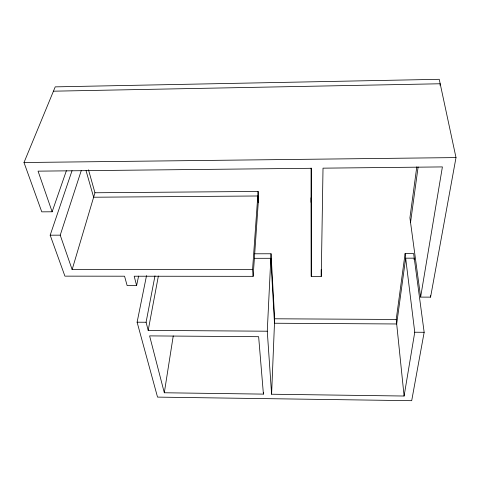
<?xml version="1.0" encoding="UTF-8"?>
<svg xmlns="http://www.w3.org/2000/svg" width="480" height="480" viewBox="0 0 480 480"><rect width="100%" height="100%" fill="white"/><g stroke="black" fill="none" stroke-linecap="round" stroke-linejoin="round"><path stroke-width="0.72" d="M311.052 202.35L311.088 168.084M420.63 297.108L442.398 166.914L323.016 168.162L321.264 276.402L311.256 276.396L311.412 168.288L38.058 171.15L52.128 211.782L41.766 211.848L24 162.522L55.224 86.862L439.236 79.308L456 157.584L430.566 297.138L420.63 297.108L409.92 217.842L416.796 166.83M146.532 275.592L137.106 322.2L157.53 397.11L411.696 400.692L424.158 332.292L413.634 253.572L405.102 253.584L414.756 332.226L404.094 396.03L271.596 394.224L274.662 318.786L271.038 253.77L254.574 253.794M263.412 394.116L258.642 336.702L149.604 335.886L164.31 392.766L263.412 394.116L263.49 392.622M271.596 394.224L267.27 331.212L271.038 253.77M253.128 276.336L258.558 198.18L258.102 191.454L94.95 192.768L72.138 269.592L252.564 269.646L253.128 276.336L134.184 276.216L136.602 285.564L127.116 285.546L124.566 276.204L64.92 276.144L50.172 235.194L72.048 170.682M252.564 269.646L258.102 191.454M404.094 396.03L396.222 319.464L405.102 253.584M410.538 222.444L418.116 166.944M414.03 259.638L414.246 258.162L405.666 258.174L396.684 323.97L274.482 323.232L270.816 258.294L254.37 258.312M439.968 85.248L440.19 83.766L53.436 91.188M164.31 392.766L173.244 335.922M267.27 331.212L148.188 330.39L158.376 276.024M148.188 330.39L146.082 322.254L154.974 275.862M136.602 285.564L138.6 276.12M72.138 269.592L60.222 235.158L81.264 170.586M52.128 211.782L66.384 170.724M24 162.522L456 157.584M50.172 235.194L60.222 235.158M274.662 318.786L396.222 319.464M137.106 322.2L146.082 322.254M414.756 332.226L424.158 332.292M86.058 170.676L93.63 197.226L257.784 195.984L258.246 202.71M88.488 169.818L94.95 192.768M430.35 295.656L430.566 297.138M321.162 269.664L321.264 276.402M311.04 197.796L311.256 276.396"/></g></svg>
